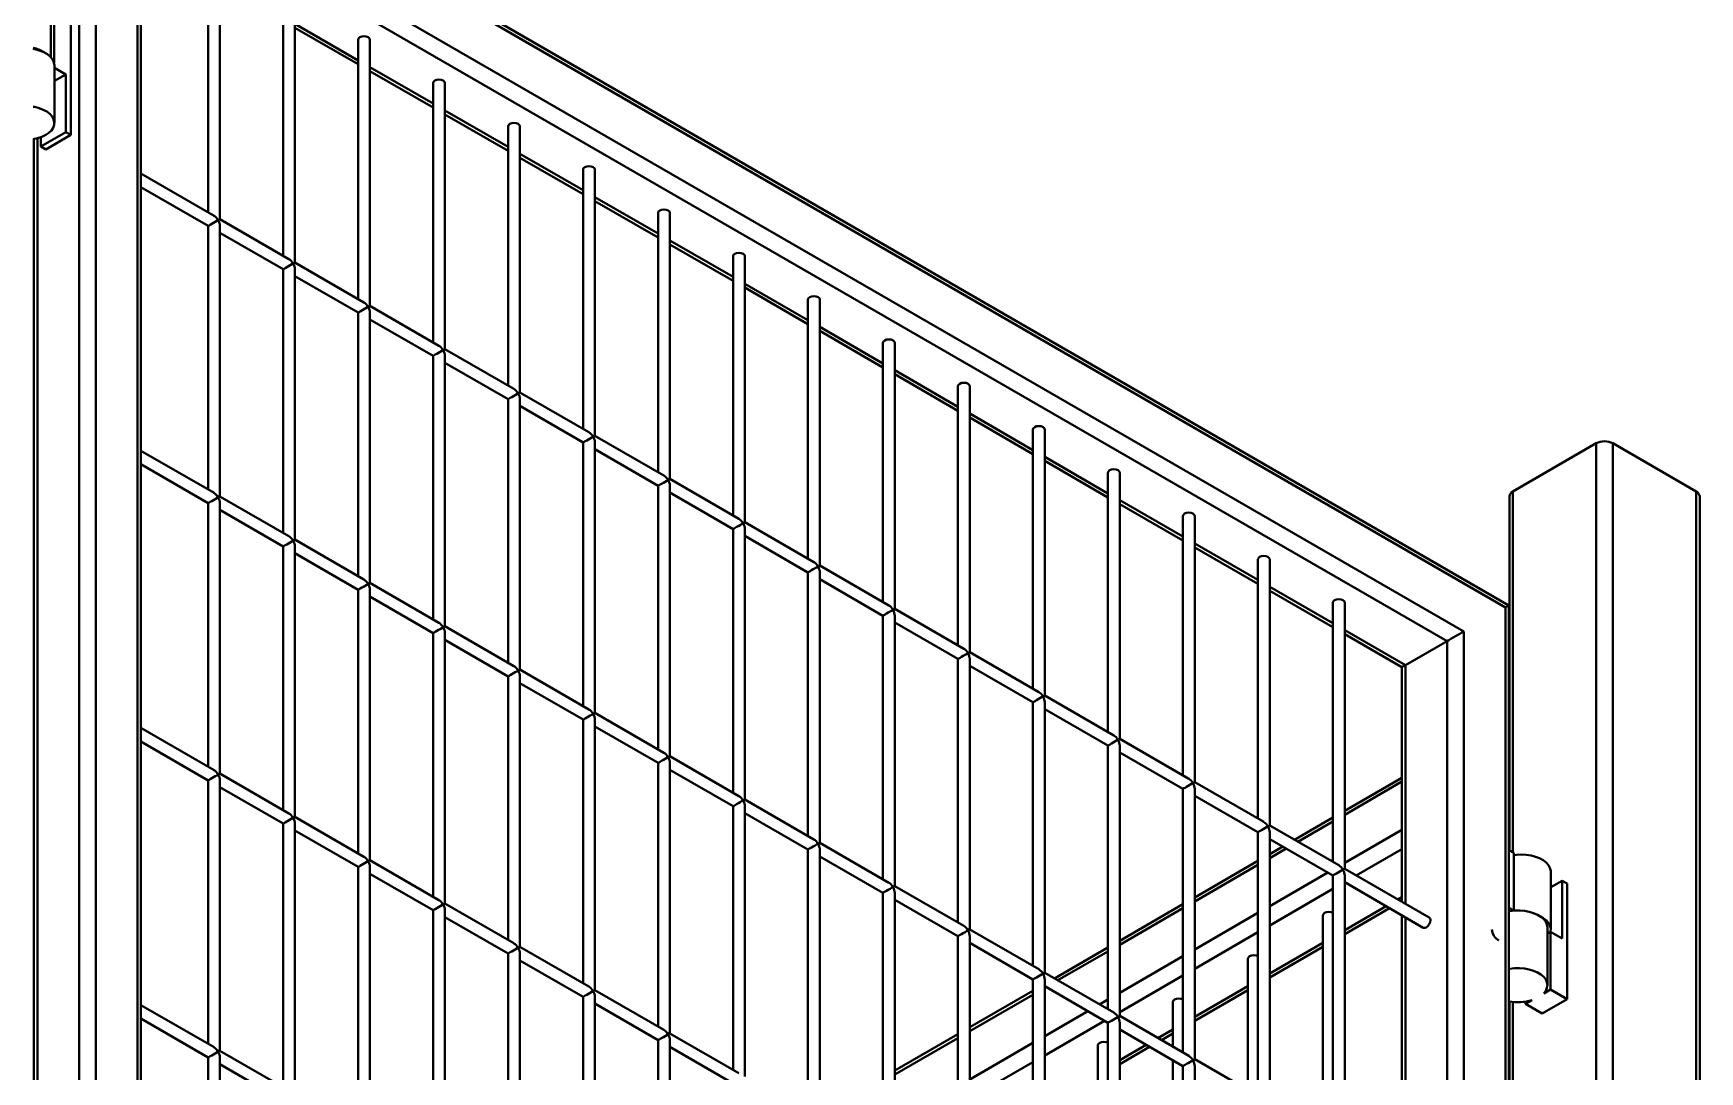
# Model space of a CAD drawing. Header units: millimetres. Extents: x 0 to 297, y 0 to 210.
# Drawn here: x 234.02 to 241.09, y 102.87 to 107.28 of the extents above; entities that cross this region are included whole.
import ezdxf

# ---------------------------------------------------------------- set-up
doc = ezdxf.new("R2010")
doc.units = ezdxf.units.MM
doc.layers.add('轮廓实线层', color=7, linetype='Continuous', lineweight=40)

msp = doc.modelspace()

# ---------------------------------------------------------------- linework, layer by layer
at = {"layer": '轮廓实线层', "color": 7, "linetype": 'Continuous', "lineweight": 40}
for p, q in [((234.2171, 93.6401), (234.2171, 108.3379)), ((240.2845, 104.8521), (234.2524, 108.3344)), ((234.2878, 108.297), (234.2878, 93.681)), ((240.2699, 104.8436), (234.2878, 108.297)), ((234.4646, 107.9908), (240.0931, 104.7415)), ((234.4646, 93.783), (234.4646, 107.9908)), ((234.4792, 93.7915), (234.4792, 107.9416)), ((234.7648, 107.6194), (234.7648, 106.5195)), ((234.8148, 106.4906), (234.8148, 107.6194)), ((235.083, 107.4357), (235.083, 106.3358)), ((235.133, 106.307), (235.133, 107.4357)), ((234.0981, 107.177), (234.0981, 107.3968)), ((234.111, 107.3784), (234.111, 107.1539)), ((234.1817, 106.8477), (234.1817, 107.3376)), ((235.133, 107.3023), (235.4012, 107.1475)), ((235.4012, 107.252), (235.4012, 106.1521)), ((235.4512, 106.1233), (235.4512, 107.252)), ((234.1123, 106.8987), (234.1123, 107.1437)), ((234.1123, 107.1327), (234.1605, 107.1049)), ((234.1123, 107.077), (234.1605, 107.1049)), ((234.1605, 107.1049), (234.1605, 106.8599)), ((235.4512, 107.1186), (235.7194, 106.9638)), ((235.7194, 107.0683), (235.7194, 105.9684)), ((235.7694, 105.9396), (235.7694, 107.0683)), ((235.7694, 106.9349), (236.0376, 106.7801)), ((234.0544, 106.7987), (234.1605, 106.8599)), ((234.0756, 106.7864), (234.1817, 106.8477)), ((234.1605, 106.8599), (234.1817, 106.8477)), ((236.0376, 106.8846), (236.0376, 105.7847)), ((236.0876, 105.7559), (236.0876, 106.8846)), ((234.0256, 106.83), (234.0256, 95.2142)), ((234.0544, 106.8378), (234.0544, 106.7987)), ((234.0544, 106.7987), (234.0756, 106.7864)), ((236.0876, 106.7512), (236.3558, 106.5964)), ((234.7898, 106.5051), (234.4792, 106.6844)), ((236.3558, 106.7009), (236.3558, 105.6011)), ((236.4058, 105.5722), (236.4058, 106.7009)), ((234.4792, 106.6267), (234.7648, 106.4618)), ((236.4058, 106.5675), (236.674, 106.4127)), ((235.108, 106.3214), (234.8148, 106.4906)), ((236.674, 106.5172), (236.674, 105.4174)), ((236.724, 105.3885), (236.724, 106.5172)), ((234.7648, 106.4618), (234.7648, 105.3437)), ((234.8148, 105.3148), (234.8148, 106.4618)), ((234.8148, 106.4329), (235.083, 106.2781)), ((236.724, 106.3838), (236.9922, 106.229)), ((235.4262, 106.1377), (235.133, 106.307)), ((236.9922, 106.3335), (236.9922, 105.2337)), ((237.0422, 105.2048), (237.0422, 106.3335)), ((235.083, 106.2781), (235.083, 105.16)), ((235.133, 105.1311), (235.133, 106.2781)), ((235.133, 106.2492), (235.4012, 106.0944)), ((237.0422, 106.2001), (237.3104, 106.0453)), ((237.3104, 106.1498), (237.3104, 105.05)), ((237.3604, 105.0211), (237.3604, 106.1498)), ((235.4012, 106.0944), (235.4012, 104.9763)), ((235.7444, 105.954), (235.4512, 106.1233)), ((235.4512, 104.9474), (235.4512, 106.0944)), ((235.4512, 106.0655), (235.7194, 105.9107)), ((237.3604, 106.0164), (237.6286, 105.8616)), ((236.0626, 105.7703), (235.7694, 105.9396)), ((237.6286, 105.9661), (237.6286, 104.8663)), ((237.6786, 104.8374), (237.6786, 105.9661)), ((235.7194, 105.9107), (235.7194, 104.7926)), ((235.7694, 104.7638), (235.7694, 105.9107)), ((235.7694, 105.8818), (236.0376, 105.727)), ((237.6786, 105.8328), (237.9468, 105.6779)), ((236.0376, 105.727), (236.0376, 104.6089)), ((236.3808, 105.5866), (236.0876, 105.7559)), ((236.0876, 104.5801), (236.0876, 105.727)), ((237.9468, 105.7825), (237.9468, 104.6826)), ((237.9968, 104.6537), (237.9968, 105.7825)), ((236.0876, 105.6981), (236.3558, 105.5433)), ((237.9968, 105.6491), (238.265, 105.4942)), ((236.699, 105.4029), (236.4058, 105.5722)), ((238.265, 105.5988), (238.265, 104.4989)), ((238.315, 104.47), (238.315, 105.5988)), ((234.7898, 105.3293), (234.4792, 105.5086)), ((236.3558, 105.5433), (236.3558, 104.4252)), ((236.4058, 104.3964), (236.4058, 105.5433)), ((236.4058, 105.5145), (236.674, 105.3596)), ((240.3017, 105.3357), (240.6553, 105.5398)), ((240.726, 105.5398), (241.0795, 105.3357)), ((234.4792, 105.4508), (234.7648, 105.286)), ((238.315, 105.4654), (238.5832, 105.3105)), ((236.674, 105.3596), (236.674, 104.2415)), ((237.0172, 105.2192), (236.724, 105.3885)), ((236.724, 104.2127), (236.724, 105.3596)), ((238.5832, 105.4151), (238.5832, 104.3152)), ((238.6332, 104.2863), (238.6332, 105.4151)), ((235.108, 105.1456), (234.8148, 105.3148)), ((236.724, 105.3308), (236.9922, 105.1759)), ((240.2871, 105.3152), (240.2871, 103.813)), ((241.0942, 89.2413), (241.0942, 105.3152)), ((234.7648, 105.286), (234.7648, 104.1679)), ((234.8148, 104.139), (234.8148, 105.286)), ((234.8148, 105.2571), (235.083, 105.1023)), ((238.6332, 105.2817), (238.9014, 105.1269)), ((238.9014, 105.2314), (238.9014, 104.1315)), ((238.9514, 104.1027), (238.9514, 105.2314)), ((236.9922, 105.1759), (236.9922, 104.0579)), ((237.3354, 105.0355), (237.0422, 105.2048)), ((237.0422, 104.029), (237.0422, 105.1759)), ((237.0422, 105.1471), (237.3104, 104.9922)), ((235.083, 105.1023), (235.083, 103.9842)), ((235.4262, 104.9619), (235.133, 105.1311)), ((235.133, 103.9553), (235.133, 105.1023)), ((238.9514, 105.098), (239.2196, 104.9432)), ((235.133, 105.0734), (235.4012, 104.9186)), ((237.6536, 104.8519), (237.3604, 105.0211)), ((239.2196, 105.0477), (239.2196, 103.9478)), ((239.2696, 103.919), (239.2696, 105.0477)), ((235.7444, 104.7782), (235.4512, 104.9474)), ((237.3104, 104.9922), (237.3104, 103.8742)), ((237.3604, 103.8453), (237.3604, 104.9922)), ((237.3604, 104.9634), (237.6286, 104.8086)), ((235.4012, 104.9186), (235.4012, 103.8005)), ((235.4512, 103.7716), (235.4512, 104.9186)), ((235.4512, 104.8897), (235.7194, 104.7349)), ((239.2696, 104.9143), (239.5378, 104.7595)), ((239.5378, 104.864), (239.5378, 103.7641)), ((239.5878, 103.7353), (239.5878, 104.864)), ((237.6286, 104.8086), (237.6286, 103.6905)), ((237.9718, 104.6682), (237.6786, 104.8374)), ((237.6786, 103.6616), (237.6786, 104.8086)), ((240.2699, 90.2275), (240.2699, 104.8436)), ((240.2845, 90.1783), (240.2845, 104.8521)), ((235.7194, 104.7349), (235.7194, 103.6168)), ((236.0626, 104.5945), (235.7694, 104.7638)), ((235.7694, 103.5879), (235.7694, 104.7349)), ((237.6786, 104.7797), (237.9468, 104.6249)), ((239.5878, 104.7306), (239.831, 104.5902)), ((240.0931, 104.7415), (240.0931, 90.5337)), ((235.7694, 104.706), (236.0376, 104.5512)), ((238.29, 104.4845), (237.9968, 104.6537)), ((239.8456, 104.5987), (240.0224, 104.7007)), ((237.9468, 104.6249), (237.9468, 103.5068)), ((237.9968, 103.4779), (237.9968, 104.6249)), ((237.9968, 104.596), (238.265, 104.4412)), ((239.831, 104.5902), (239.831, 103.5949)), ((236.0376, 104.5512), (236.0376, 103.4331)), ((236.3808, 104.4108), (236.0876, 104.5801)), ((236.0876, 103.4042), (236.0876, 104.5512)), ((236.0876, 104.5223), (236.3558, 104.3675)), ((238.265, 104.4412), (238.265, 103.3231)), ((238.6082, 104.3008), (238.315, 104.47)), ((238.315, 103.2942), (238.315, 104.4412)), ((236.699, 104.2271), (236.4058, 104.3964)), ((238.315, 104.4123), (238.5832, 104.2575)), ((234.7898, 104.1534), (234.4792, 104.3328)), ((236.3558, 104.3675), (236.3558, 103.2494)), ((236.4058, 103.2206), (236.4058, 104.3675)), ((236.4058, 104.3386), (236.674, 104.1838)), ((234.4792, 104.275), (234.7648, 104.1101)), ((238.5832, 104.2575), (238.5832, 103.1394)), ((238.9264, 104.1171), (238.6332, 104.2863)), ((238.6332, 103.1105), (238.6332, 104.2575)), ((238.6332, 104.2286), (238.9014, 104.0738)), ((236.674, 104.1838), (236.674, 103.0657)), ((237.0172, 104.0434), (236.724, 104.2127)), ((236.724, 103.0369), (236.724, 104.1838)), ((234.7648, 104.1101), (234.7648, 102.9921)), ((235.108, 103.9698), (234.8148, 104.139)), ((234.8148, 102.9632), (234.8148, 104.1101)), ((236.724, 104.1549), (236.9922, 104.0001)), ((239.2446, 103.9334), (238.9514, 104.1027)), ((239.831, 104.1214), (239.5878, 103.981)), ((234.8148, 104.0813), (235.083, 103.9265)), ((237.3354, 103.8597), (237.0422, 104.029)), ((238.9014, 104.0738), (238.9014, 102.9557)), ((238.9514, 102.9268), (238.9514, 104.0738)), ((238.9514, 104.0449), (239.2196, 103.8901)), ((235.4262, 103.7861), (235.133, 103.9553)), ((236.9922, 104.0001), (236.9922, 102.882)), ((237.0422, 102.8532), (237.0422, 104.0001)), ((237.0422, 103.9713), (237.3104, 103.8164)), ((239.5378, 103.9521), (239.375, 103.8581)), ((235.083, 103.9265), (235.083, 102.8084)), ((235.133, 102.7795), (235.133, 103.9265)), ((235.133, 103.8976), (235.4012, 103.7428)), ((239.2196, 103.8901), (239.2196, 102.772)), ((239.5628, 103.7497), (239.2696, 103.919)), ((239.2696, 102.7431), (239.2696, 103.8901)), ((237.3104, 103.8164), (237.3104, 102.6983)), ((237.6536, 103.676), (237.3604, 103.8453)), ((237.3604, 102.6695), (237.3604, 103.8164)), ((239.2696, 103.8612), (239.5378, 103.7064)), ((239.325, 103.8293), (239.2696, 103.7973)), ((240.2845, 103.8145), (240.3053, 103.8026)), ((235.4012, 103.7428), (235.4012, 102.6247)), ((235.7444, 103.6024), (235.4512, 103.7716)), ((235.4512, 102.5958), (235.4512, 103.7428)), ((237.3604, 103.7876), (237.6286, 103.6327)), ((239.2196, 103.7684), (238.9514, 103.6136)), ((239.9465, 103.5282), (239.5878, 103.7353)), ((240.3053, 103.8026), (240.3053, 103.5576)), ((235.4512, 103.7139), (235.7194, 103.5591)), ((239.5378, 103.7064), (239.5378, 102.5883)), ((239.5878, 102.5595), (239.5878, 103.7064)), ((239.5878, 103.6775), (239.9215, 103.4849)), ((240.4621, 103.478), (240.4621, 103.723)), ((240.4621, 103.6563), (240.5103, 103.6842)), ((240.5103, 103.4392), (240.5103, 103.6842)), ((240.5103, 103.6842), (240.5315, 103.6719)), ((240.5315, 103.6719), (240.5315, 103.182)), ((237.6286, 103.6327), (237.6286, 102.5147)), ((237.9718, 103.4923), (237.6786, 103.6616)), ((237.6786, 102.4858), (237.6786, 103.6327)), ((237.6786, 103.6039), (237.9468, 103.449)), ((239.8286, 103.5963), (239.831, 103.5977)), ((235.7194, 103.5591), (235.7194, 102.441)), ((236.0626, 103.4187), (235.7694, 103.5879)), ((235.7694, 102.4121), (235.7694, 103.5591)), ((235.7694, 103.5302), (236.0376, 103.3754)), ((238.9014, 103.5848), (238.6332, 103.4299)), ((239.4954, 103.5373), (239.4954, 102.6128)), ((239.5878, 103.4573), (239.7785, 103.5674)), ((239.831, 103.5371), (239.831, 102.4191)), ((240.3053, 103.5576), (240.2845, 103.5695)), ((238.29, 103.3087), (237.9968, 103.4779)), ((240.4479, 103.2412), (240.4479, 103.4862)), ((240.4479, 103.4603), (240.4608, 103.4678)), ((240.4608, 103.2228), (240.4608, 103.4678)), ((240.4608, 103.4678), (240.5103, 103.4392)), ((236.3808, 103.235), (236.0876, 103.4042)), ((237.9468, 103.449), (237.9468, 102.331)), ((237.9968, 102.3021), (237.9968, 103.449)), ((237.9968, 103.4202), (238.265, 103.2654)), ((238.5832, 103.4011), (238.3566, 103.2702)), ((239.2696, 103.2736), (239.4954, 103.4039)), ((236.0376, 103.3754), (236.0376, 102.2573)), ((236.0876, 102.2284), (236.0876, 103.3754)), ((236.0876, 103.3465), (236.3558, 103.1917)), ((239.1772, 103.3536), (239.1772, 102.7965)), ((238.265, 103.2654), (238.265, 102.1473)), ((238.6082, 103.125), (238.315, 103.2942)), ((238.315, 102.1184), (238.315, 103.2654)), ((236.3558, 103.1917), (236.3558, 102.0736)), ((236.699, 103.0513), (236.4058, 103.2206)), ((236.4058, 102.0447), (236.4058, 103.1917)), ((238.265, 103.2174), (237.9968, 103.0625)), ((238.315, 103.2365), (238.5832, 103.0817)), ((238.859, 103.1699), (238.859, 102.9802)), ((238.9514, 103.0899), (239.1772, 103.2202)), ((240.2871, 103.1721), (240.2871, 91.5649)), ((240.3548, 103.1616), (240.383, 103.1779)), ((240.3548, 103.1616), (240.3548, 103.1714)), ((240.4255, 103.1208), (240.5315, 103.182)), ((240.4325, 103.2065), (240.4608, 103.2228)), ((240.5315, 103.182), (240.4608, 103.2228)), ((234.7898, 102.9776), (234.4792, 103.1569)), ((234.4792, 103.0992), (234.7648, 102.9343)), ((236.4058, 103.1628), (236.674, 103.008)), ((238.9264, 102.9413), (238.6332, 103.1105)), ((240.2871, 103.1359), (240.2845, 103.1353)), ((240.2845, 103.1303), (240.2871, 103.1307)), ((240.4255, 103.1208), (240.3548, 103.1616)), ((237.0172, 102.8676), (236.724, 103.0369)), ((237.9468, 103.0337), (237.6786, 102.8789)), ((238.5832, 103.0817), (238.5832, 101.9636)), ((238.6332, 101.9347), (238.6332, 103.0817)), ((238.6332, 103.0528), (238.9014, 102.898)), ((238.8102, 103.0084), (238.859, 103.0366)), ((235.108, 102.7939), (234.8148, 102.9632)), ((236.674, 103.008), (236.674, 101.8899)), ((236.724, 101.861), (236.724, 103.008)), ((236.724, 102.9791), (236.9922, 102.8243)), ((238.5408, 102.9863), (238.5408, 101.9881)), ((238.6332, 102.9062), (238.7601, 102.9795)), ((234.7648, 102.9343), (234.7648, 101.8162)), ((234.8148, 101.7874), (234.8148, 102.9343)), ((234.8148, 102.9055), (235.083, 102.7506)), ((238.859, 102.9225), (238.859, 102.0412)), ((238.9014, 102.898), (238.9014, 101.7799)), ((239.2446, 102.7576), (238.9514, 102.9268)), ((238.9514, 101.751), (238.9514, 102.898)), ((240.2845, 102.8853), (240.2871, 102.8858))]:
    msp.add_line(p, q, dxfattribs=at)
at = {"layer": '轮廓实线层', "color": 8, "linetype": 'Continuous', "lineweight": 40}
for p, q in [((240.0224, 104.7007), (234.4792, 107.9007)), ((235.133, 107.3192), (235.4012, 107.1644)), ((235.4512, 107.1355), (235.7194, 106.9807)), ((235.7694, 106.9518), (236.0376, 106.797)), ((234.0403, 106.8334), (234.0403, 95.2095)), ((236.0876, 106.7681), (236.3558, 106.6133)), ((236.4058, 106.5844), (236.674, 106.4296)), ((236.724, 106.4007), (236.9922, 106.2459)), ((237.0422, 106.217), (237.3104, 106.0622)), ((237.3604, 106.0334), (237.6286, 105.8785)), ((237.6786, 105.8497), (237.9468, 105.6948)), ((237.9968, 105.666), (238.265, 105.5111)), ((240.6553, 89.4539), (240.6553, 105.5398)), ((240.726, 105.5398), (240.726, 89.4539)), ((238.315, 105.4823), (238.5832, 105.3275)), ((238.6332, 105.2986), (238.9014, 105.1438)), ((240.3017, 105.3357), (240.3017, 103.8046)), ((241.0795, 89.2498), (241.0795, 105.3357)), ((238.9514, 105.1149), (239.2196, 104.9601)), ((239.2696, 104.9312), (239.5378, 104.7764)), ((239.5878, 104.7475), (239.8456, 104.5987)), ((240.0224, 90.5915), (240.0224, 104.7007)), ((239.8456, 104.5987), (239.8456, 103.5864)), ((239.831, 104.1045), (239.5878, 103.9641)), ((239.5378, 103.9352), (239.3896, 103.8497)), ((239.5878, 103.76), (239.831, 103.9003)), ((239.3396, 103.8208), (239.2696, 103.7804)), ((239.831, 103.8187), (239.6371, 103.7068)), ((239.2196, 103.7515), (238.9514, 103.5967)), ((239.2696, 103.5763), (239.5164, 103.7187)), ((239.5378, 103.6494), (239.2696, 103.4946)), ((239.8139, 103.6047), (239.831, 103.6146)), ((238.9014, 103.5678), (238.6332, 103.413)), ((238.9514, 103.3926), (239.2196, 103.5474)), ((239.5878, 103.4742), (239.7639, 103.5759)), ((239.8456, 103.5287), (239.8456, 102.4106)), ((239.2196, 103.4658), (238.9514, 103.3109)), ((238.5832, 103.3842), (238.3712, 103.2618)), ((239.2696, 103.2905), (239.4954, 103.4208)), ((238.6332, 103.2089), (238.9014, 103.3637)), ((238.9014, 103.2821), (238.6332, 103.1272)), ((238.265, 103.2005), (237.9968, 103.0456)), ((238.3212, 103.2329), (238.315, 103.2293)), ((238.548, 103.1597), (238.5832, 103.18)), ((238.9514, 103.1068), (239.1772, 103.2372)), ((240.3017, 103.1701), (240.3017, 91.5565)), ((238.315, 103.0252), (238.498, 103.1308)), ((238.5687, 103.09), (238.315, 102.9435)), ((238.7955, 103.0168), (238.859, 103.0535)), ((237.9468, 103.0168), (237.6786, 102.8619)), ((237.9968, 102.8415), (238.265, 102.9963)), ((238.6332, 102.9231), (238.7455, 102.988)), ((238.265, 102.9147), (237.9968, 102.7598))]:
    msp.add_line(p, q, dxfattribs=at)
at = {"layer": '轮廓实线层', "color": 7, "linetype": 'Continuous', "lineweight": 40, "flags": 128}
for points in [[(234.0231, 107.2128), (234.0288, 107.2117), (234.048, 107.2067), (234.0654, 107.2), (234.0806, 107.1917), (234.0932, 107.182), (234.1028, 107.1712), (234.1092, 107.1596), (234.1121, 107.1476), (234.1123, 107.1437)], [(235.4085, 107.2622), (235.4031, 107.2575), (235.4012, 107.252)], [(235.4512, 107.252), (235.4493, 107.2575), (235.4439, 107.2622), (235.4358, 107.2653), (235.4262, 107.2664), (235.4166, 107.2653), (235.4085, 107.2622)], [(235.7267, 107.0785), (235.7213, 107.0738), (235.7194, 107.0683)], [(235.7694, 107.0683), (235.7675, 107.0738), (235.7621, 107.0785), (235.754, 107.0816), (235.7444, 107.0827), (235.7348, 107.0816), (235.7267, 107.0785)], [(234.0231, 106.9678), (234.0288, 106.9668), (234.048, 106.9618), (234.0654, 106.955), (234.0806, 106.9467), (234.0932, 106.937), (234.1028, 106.9262), (234.1092, 106.9147), (234.1121, 106.9027), (234.1115, 106.8906), (234.1074, 106.8787), (234.0999, 106.8674), (234.0892, 106.8569), (234.0756, 106.8477), (234.0596, 106.8399), (234.0415, 106.8337), (234.0231, 106.8296)], [(236.0449, 106.8948), (236.0395, 106.8901), (236.0376, 106.8846)], [(236.0876, 106.8846), (236.0857, 106.8901), (236.0803, 106.8948), (236.0722, 106.8979), (236.0626, 106.899), (236.053, 106.8979), (236.0449, 106.8948)], [(236.3631, 106.7111), (236.3577, 106.7064), (236.3558, 106.7009)], [(236.4058, 106.7009), (236.4039, 106.7064), (236.3985, 106.7111), (236.3904, 106.7142), (236.3808, 106.7153), (236.3712, 106.7142), (236.3631, 106.7111)], [(236.6813, 106.5274), (236.6759, 106.5227), (236.674, 106.5172)], [(236.724, 106.5172), (236.7221, 106.5227), (236.7167, 106.5274), (236.7086, 106.5306), (236.699, 106.5317), (236.6894, 106.5306), (236.6813, 106.5274)], [(236.9995, 106.3437), (236.9941, 106.3391), (236.9922, 106.3335)], [(237.0422, 106.3335), (237.0403, 106.3391), (237.0349, 106.3437), (237.0268, 106.3469), (237.0172, 106.348), (237.0076, 106.3469), (236.9995, 106.3437)], [(237.3177, 106.16), (237.3123, 106.1554), (237.3104, 106.1498)], [(237.3604, 106.1498), (237.3585, 106.1554), (237.3531, 106.16), (237.345, 106.1632), (237.3354, 106.1643), (237.3258, 106.1632), (237.3177, 106.16)], [(237.6359, 105.9764), (237.6305, 105.9717), (237.6286, 105.9661)], [(237.6786, 105.9661), (237.6767, 105.9717), (237.6713, 105.9764), (237.6632, 105.9795), (237.6536, 105.9806), (237.644, 105.9795), (237.6359, 105.9764)], [(237.9541, 105.7927), (237.9487, 105.788), (237.9468, 105.7825)], [(237.9968, 105.7825), (237.9949, 105.788), (237.9895, 105.7927), (237.9814, 105.7958), (237.9718, 105.7969), (237.9622, 105.7958), (237.9541, 105.7927)], [(238.2723, 105.609), (238.2669, 105.6043), (238.265, 105.5988)], [(238.315, 105.5988), (238.3131, 105.6043), (238.3077, 105.609), (238.2996, 105.6121), (238.29, 105.6132), (238.2804, 105.6121), (238.2723, 105.609)], [(238.5905, 105.4253), (238.5851, 105.4206), (238.5832, 105.4151)], [(238.6332, 105.4151), (238.6313, 105.4206), (238.6259, 105.4253), (238.6178, 105.4284), (238.6082, 105.4295), (238.5986, 105.4284), (238.5905, 105.4253)], [(238.9087, 105.2416), (238.9033, 105.2369), (238.9014, 105.2314)], [(238.9514, 105.2314), (238.9495, 105.2369), (238.9441, 105.2416), (238.936, 105.2447), (238.9264, 105.2458), (238.9168, 105.2447), (238.9087, 105.2416)], [(239.2269, 105.0579), (239.2215, 105.0532), (239.2196, 105.0477)], [(239.2696, 105.0477), (239.2677, 105.0532), (239.2623, 105.0579), (239.2542, 105.061), (239.2446, 105.0621), (239.235, 105.061), (239.2269, 105.0579)], [(239.5451, 104.8742), (239.5397, 104.8695), (239.5378, 104.864)], [(239.5878, 104.864), (239.5859, 104.8695), (239.5805, 104.8742), (239.5724, 104.8773), (239.5628, 104.8784), (239.5532, 104.8773), (239.5451, 104.8742)], [(240.3053, 103.7927), (240.3165, 103.7941), (240.3374, 103.7951), (240.3583, 103.7941), (240.3786, 103.791), (240.3978, 103.786), (240.4152, 103.7793), (240.4304, 103.7709), (240.443, 103.7612), (240.4526, 103.7505), (240.459, 103.7389), (240.4619, 103.7269), (240.4621, 103.723)], [(239.538, 103.5475), (239.5299, 103.5507), (239.5204, 103.5518), (239.5108, 103.5507), (239.5027, 103.5475), (239.4973, 103.5429), (239.4954, 103.5373)], [(239.9215, 103.4849), (239.9273, 103.4838), (239.934, 103.4861), (239.9408, 103.4916), (239.9465, 103.4993), (239.9504, 103.5081), (239.9517, 103.5167), (239.9504, 103.5238), (239.9465, 103.5282), (239.9465, 103.5282)], [(240.2845, 103.5548), (240.2883, 103.5555), (240.3088, 103.5579), (240.3298, 103.5582), (240.3506, 103.5565), (240.3706, 103.5529), (240.3893, 103.5473), (240.4061, 103.54), (240.4205, 103.5313), (240.4322, 103.5212), (240.4408, 103.5101), (240.4461, 103.4984), (240.4479, 103.4864), (240.4479, 103.4862)], [(240.4181, 103.5329), (240.4304, 103.526), (240.443, 103.5163), (240.4526, 103.5055), (240.459, 103.494), (240.4619, 103.482), (240.4613, 103.4699), (240.4608, 103.4678)], [(239.2198, 103.3638), (239.2117, 103.367), (239.2022, 103.3681), (239.1926, 103.367), (239.1845, 103.3638), (239.1791, 103.3592), (239.1772, 103.3536)], [(240.2845, 103.3099), (240.2883, 103.3105), (240.3088, 103.3129), (240.3298, 103.3132), (240.3506, 103.3116), (240.3706, 103.3079), (240.3893, 103.3024), (240.4061, 103.2951), (240.4205, 103.2863), (240.4322, 103.2762), (240.4408, 103.2652), (240.4461, 103.2535), (240.4479, 103.2414), (240.4462, 103.2293), (240.441, 103.2176), (240.4325, 103.2065)], [(238.9016, 103.1802), (238.8935, 103.1833), (238.884, 103.1844), (238.8744, 103.1833), (238.8663, 103.1802), (238.8609, 103.1755), (238.859, 103.1699)], [(238.5835, 102.9965), (238.5753, 102.9996), (238.5658, 103.0007), (238.5562, 102.9996), (238.5481, 102.9965), (238.5427, 102.9918), (238.5408, 102.9863)]]:
    msp.add_lwpolyline(points, dxfattribs=at)
at = {"layer": '轮廓实线层', "color": 7, "linetype": 'Continuous', "lineweight": 40}
for centre, radius, start, end in [((233.9903, 107.0789), 0.1428, 56.89677, 76.70873), ((240.6906, 105.4715), 0.0769, 62.61437, 117.38637), ((240.3121, 105.3127), 0.0251, 114.37987, 174.30422), ((241.0691, 105.3127), 0.0252, 5.69903, 65.60713), ((240.271, 103.4827), 0.0591, 184.53572, 240.50219), ((240.3227, 103.3767), 0.2077, 259.40225, 286.87618)]:
    msp.add_arc(centre, radius, start, end, dxfattribs=at)
for centre, major_axis, ratio, start_param, end_param in [((234.7898, 106.4762), (-0.0177, 0.0306), 0.577335, 4.712348, 5.497828), ((234.7898, 106.4762), (0.025, 0.0144), 0.00007, 5.497747, 6.283145), ((234.7898, 106.4762), (0.025, 0.0144), 0.00007, 3.141552, 5.497747), ((234.7898, 106.4762), (-0.0177, 0.0306), 0.577335, 3.92695, 4.712348), ((235.108, 106.2925), (0.025, 0.0144), 0.00007, 3.141552, 5.497747), ((235.108, 106.2925), (-0.0177, 0.0306), 0.577335, 4.712348, 5.497828), ((235.108, 106.2925), (0.025, 0.0144), 0.00007, 5.497747, 6.283145), ((235.108, 106.2925), (-0.0177, 0.0306), 0.577335, 3.92695, 4.712348), ((235.4262, 106.1088), (-0.0177, 0.0306), 0.577335, 4.712348, 5.497828), ((235.4262, 106.1088), (0.025, 0.0144), 0.00007, 3.141552, 5.497747), ((235.4262, 106.1088), (0.025, 0.0144), 0.00007, 5.497747, 6.283145), ((235.4262, 106.1088), (-0.0177, 0.0306), 0.577335, 3.92695, 4.712348), ((235.7444, 105.9251), (0.025, 0.0144), 0.00007, 3.141552, 5.497747), ((235.7444, 105.9251), (-0.0177, 0.0306), 0.577335, 4.712348, 5.497828), ((235.7444, 105.9251), (0.025, 0.0144), 0.00007, 5.497747, 6.283145), ((235.7444, 105.9251), (-0.0177, 0.0306), 0.577335, 3.92695, 4.712348), ((236.0626, 105.7414), (0.025, 0.0144), 0.00007, 3.141552, 5.497747), ((236.0626, 105.7414), (-0.0177, 0.0306), 0.577335, 4.712348, 5.497828), ((236.0626, 105.7414), (0.025, 0.0144), 0.00007, 5.497747, 6.283145), ((236.0626, 105.7414), (-0.0177, 0.0306), 0.577335, 3.92695, 4.712348), ((236.3808, 105.5578), (-0.0177, 0.0306), 0.577335, 4.712348, 5.497828), ((236.3808, 105.5578), (0.025, 0.0144), 0.00007, 5.497747, 6.283145), ((236.3808, 105.5578), (0.025, 0.0144), 0.00007, 3.141552, 5.497747), ((236.3808, 105.5578), (-0.0177, 0.0306), 0.577335, 3.92695, 4.712348), ((236.699, 105.3741), (0.025, 0.0144), 0.00007, 3.141552, 5.497747), ((236.699, 105.3741), (-0.0177, 0.0306), 0.577335, 4.712348, 5.497828), ((236.699, 105.3741), (0.025, 0.0144), 0.00007, 5.497747, 6.283145), ((236.699, 105.3741), (-0.0177, 0.0306), 0.577335, 3.92695, 4.712348), ((234.7898, 105.3004), (0.025, 0.0144), 0.00007, 3.141552, 5.497747), ((234.7898, 105.3004), (-0.0177, 0.0306), 0.577335, 4.712348, 5.497828), ((234.7898, 105.3004), (0.025, 0.0144), 0.00007, 5.497747, 6.283145), ((234.7898, 105.3004), (-0.0177, 0.0306), 0.577335, 3.92695, 4.712348), ((237.0172, 105.1904), (-0.0177, 0.0306), 0.577335, 4.712348, 5.497828), ((237.0172, 105.1904), (0.025, 0.0144), 0.00007, 3.141552, 5.497747), ((237.0172, 105.1904), (0.025, 0.0144), 0.00007, 5.497747, 6.283145), ((237.0172, 105.1904), (-0.0177, 0.0306), 0.577335, 3.92695, 4.712348), ((235.108, 105.1167), (0.025, 0.0144), 0.00007, 3.141552, 5.497747), ((235.108, 105.1167), (-0.0177, 0.0306), 0.577335, 4.712348, 5.497828), ((235.108, 105.1167), (0.025, 0.0144), 0.00007, 5.497747, 6.283145), ((235.108, 105.1167), (-0.0177, 0.0306), 0.577335, 3.92695, 4.712348), ((237.3354, 105.0067), (0.025, 0.0144), 0.00007, 3.141552, 5.497747), ((237.3354, 105.0067), (-0.0177, 0.0306), 0.577335, 4.712348, 5.497828), ((237.3354, 105.0067), (0.025, 0.0144), 0.00007, 5.497747, 6.283145), ((237.3354, 105.0067), (-0.0177, 0.0306), 0.577335, 3.92695, 4.712348), ((235.4262, 104.933), (0.025, 0.0144), 0.00007, 3.141552, 5.497747), ((235.4262, 104.933), (-0.0177, 0.0306), 0.577335, 4.712348, 5.497828), ((235.4262, 104.933), (0.025, 0.0144), 0.00007, 5.497747, 6.283145), ((235.4262, 104.933), (-0.0177, 0.0306), 0.577335, 3.92695, 4.712348), ((237.6536, 104.823), (0.025, 0.0144), 0.00007, 3.141552, 5.497747), ((237.6536, 104.823), (-0.0177, 0.0306), 0.577335, 4.712348, 5.497828), ((237.6536, 104.823), (0.025, 0.0144), 0.00007, 5.497747, 6.283145), ((237.6536, 104.823), (-0.0177, 0.0306), 0.577335, 3.92695, 4.712348), ((240.2345, 104.8232), (0.05, 0.0289), 0.00007, 5.497747, 6.283145), ((235.7444, 104.7493), (0.025, 0.0144), 0.00007, 3.141552, 5.497747), ((235.7444, 104.7493), (-0.0177, 0.0306), 0.577335, 4.712348, 5.497828), ((235.7444, 104.7493), (0.025, 0.0144), 0.00007, 5.497747, 6.283145), ((235.7444, 104.7493), (-0.0177, 0.0306), 0.577335, 3.92695, 4.712348), ((240.0578, 104.7211), (0.05, 0.0289), 0.00007, 3.92695, 5.497747), ((237.9718, 104.6393), (-0.0177, 0.0306), 0.577335, 4.712348, 5.497828), ((237.9718, 104.6393), (0.025, 0.0144), 0.00007, 5.497747, 6.283145), ((236.0626, 104.5656), (-0.0177, 0.0306), 0.577335, 4.712348, 5.497828), ((237.9718, 104.6393), (0.025, 0.0144), 0.00007, 3.141552, 5.497747), ((237.9718, 104.6393), (-0.0177, 0.0306), 0.577335, 3.92695, 4.712348), ((239.881, 104.6191), (0.05, 0.0289), 0.00007, 3.141552, 3.92695), ((236.0626, 104.5656), (0.025, 0.0144), 0.00007, 3.141552, 5.497747), ((236.0626, 104.5656), (0.025, 0.0144), 0.00007, 5.497747, 6.283145), ((236.0626, 104.5656), (-0.0177, 0.0306), 0.577335, 3.92695, 4.712348), ((238.29, 104.4556), (0.025, 0.0144), 0.00007, 3.141552, 5.497747), ((238.29, 104.4556), (-0.0177, 0.0306), 0.577335, 4.712348, 5.497828), ((238.29, 104.4556), (0.025, 0.0144), 0.00007, 5.497747, 6.283145), ((238.29, 104.4556), (-0.0177, 0.0306), 0.577335, 3.92695, 4.712348), ((236.3808, 104.3819), (0.025, 0.0144), 0.00007, 3.141552, 5.497747), ((236.3808, 104.3819), (-0.0177, 0.0306), 0.577335, 4.712348, 5.497828), ((236.3808, 104.3819), (0.025, 0.0144), 0.00007, 5.497747, 6.283145), ((236.3808, 104.3819), (-0.0177, 0.0306), 0.577335, 3.92695, 4.712348), ((238.6082, 104.2719), (-0.0177, 0.0306), 0.577335, 4.712348, 5.497828), ((238.6082, 104.2719), (0.025, 0.0144), 0.00007, 3.141552, 5.497747), ((238.6082, 104.2719), (0.025, 0.0144), 0.00007, 5.497747, 6.283145), ((238.6082, 104.2719), (-0.0177, 0.0306), 0.577335, 3.92695, 4.712348), ((236.699, 104.1982), (0.025, 0.0144), 0.00007, 3.141552, 5.497747), ((236.699, 104.1982), (-0.0177, 0.0306), 0.577335, 4.712348, 5.497828), ((236.699, 104.1982), (0.025, 0.0144), 0.00007, 5.497747, 6.283145), ((236.699, 104.1982), (-0.0177, 0.0306), 0.577335, 3.92695, 4.712348), ((234.7898, 104.1246), (0.025, 0.0144), 0.00007, 3.141552, 5.497747), ((234.7898, 104.1246), (-0.0177, 0.0306), 0.577335, 4.712348, 5.497828), ((234.7898, 104.1246), (0.025, 0.0144), 0.00007, 5.497747, 6.283145), ((234.7898, 104.1246), (-0.0177, 0.0306), 0.577335, 3.92695, 4.712348), ((238.9264, 104.0882), (0.025, 0.0144), 0.00007, 3.141552, 5.497747), ((238.9264, 104.0882), (-0.0177, 0.0306), 0.577335, 4.712348, 5.497828), ((238.9264, 104.0882), (0.025, 0.0144), 0.00007, 5.497747, 6.283145), ((238.9264, 104.0882), (-0.0177, 0.0306), 0.577335, 3.92695, 4.712348), ((237.0172, 104.0146), (0.025, 0.0144), 0.00007, 3.141552, 5.497747), ((237.0172, 104.0146), (-0.0177, 0.0306), 0.577335, 4.712348, 5.497828), ((237.0172, 104.0146), (0.025, 0.0144), 0.00007, 5.497747, 6.283145), ((237.0172, 104.0146), (-0.0177, 0.0306), 0.577335, 3.92695, 4.712348), ((235.108, 103.9409), (0.025, 0.0144), 0.00007, 3.141552, 5.497747), ((235.108, 103.9409), (-0.0177, 0.0306), 0.577335, 4.712348, 5.497828), ((235.108, 103.9409), (0.025, 0.0144), 0.00007, 5.497747, 6.283145), ((235.108, 103.9409), (-0.0177, 0.0306), 0.577335, 3.92695, 4.712348), ((239.2446, 103.9045), (0.025, 0.0144), 0.00007, 3.141552, 5.497747), ((239.2446, 103.9045), (-0.0177, 0.0306), 0.577335, 4.712348, 5.497828), ((239.2446, 103.9045), (0.025, 0.0144), 0.00007, 5.497746, 6.283145), ((239.2446, 103.9045), (-0.0177, 0.0306), 0.577335, 3.92695, 4.712348), ((237.3354, 103.8309), (0.025, 0.0144), 0.00007, 3.141552, 5.497747), ((237.3354, 103.8309), (-0.0177, 0.0306), 0.577335, 4.712348, 5.497828), ((237.3354, 103.8309), (0.025, 0.0144), 0.00007, 5.497747, 6.283145), ((237.3354, 103.8309), (-0.0177, 0.0306), 0.577335, 3.92695, 4.712348), ((235.4262, 103.7572), (0.025, 0.0144), 0.00007, 3.141552, 5.497747), ((235.4262, 103.7572), (-0.0177, 0.0306), 0.577335, 4.712348, 5.497828), ((235.4262, 103.7572), (0.025, 0.0144), 0.00007, 5.497747, 6.283145), ((235.4262, 103.7572), (-0.0177, 0.0306), 0.577335, 3.92695, 4.712348), ((239.5628, 103.7208), (-0.0177, 0.0306), 0.577335, 4.712348, 5.497828), ((239.5628, 103.7208), (0.025, 0.0144), 0.00007, 5.497747, 6.283145), ((237.6536, 103.6472), (-0.0177, 0.0306), 0.577335, 4.712348, 5.497828), ((239.5628, 103.7208), (0.025, 0.0144), 0.00007, 3.141552, 5.497747), ((239.5628, 103.7208), (-0.0177, 0.0306), 0.577335, 3.92695, 4.712348), ((235.7444, 103.5735), (-0.0177, 0.0306), 0.577335, 4.712348, 5.497828), ((237.6536, 103.6472), (0.025, 0.0144), 0.00007, 3.141552, 5.497747), ((237.6536, 103.6472), (0.025, 0.0144), 0.00007, 5.497747, 6.283145), ((237.6536, 103.6472), (-0.0177, 0.0306), 0.577335, 3.92695, 4.712348), ((235.7444, 103.5735), (0.025, 0.0144), 0.00007, 3.141552, 5.497747), ((235.7444, 103.5735), (0.025, 0.0144), 0.00007, 5.497747, 6.283145), ((235.7444, 103.5735), (-0.0177, 0.0306), 0.577335, 3.92695, 4.712348), ((237.9718, 103.4635), (0.025, 0.0144), 0.00007, 3.141552, 5.497747), ((237.9718, 103.4635), (-0.0177, 0.0306), 0.577335, 4.712348, 5.497828), ((237.9718, 103.4635), (0.025, 0.0144), 0.00007, 5.497747, 6.283145), ((237.9718, 103.4635), (-0.0177, 0.0306), 0.577335, 3.92695, 4.712348), ((236.0626, 103.3898), (0.025, 0.0144), 0.00007, 3.141552, 5.497747), ((236.0626, 103.3898), (-0.0177, 0.0306), 0.577335, 4.712348, 5.497828), ((236.0626, 103.3898), (0.025, 0.0144), 0.00007, 5.497747, 6.283145), ((236.0626, 103.3898), (-0.0177, 0.0306), 0.577335, 3.92695, 4.712348), ((238.29, 103.2798), (-0.0177, 0.0306), 0.577335, 4.712348, 5.497828), ((238.29, 103.2798), (0.025, 0.0144), 0.00007, 3.141552, 5.497747), ((238.29, 103.2798), (0.025, 0.0144), 0.00007, 5.497747, 6.283145), ((238.29, 103.2798), (-0.0177, 0.0306), 0.577335, 3.92695, 4.712348), ((236.3808, 103.2061), (0.025, 0.0144), 0.00007, 3.141552, 5.497747), ((236.3808, 103.2061), (-0.0177, 0.0306), 0.577335, 4.712348, 5.497828), ((236.3808, 103.2061), (0.025, 0.0144), 0.00007, 5.497747, 6.283145), ((236.3808, 103.2061), (-0.0177, 0.0306), 0.577335, 3.92695, 4.712348), ((238.6082, 103.0961), (0.025, 0.0144), 0.00007, 3.141552, 5.497747), ((238.6082, 103.0961), (-0.0177, 0.0306), 0.577335, 4.712348, 5.497828), ((238.6082, 103.0961), (0.025, 0.0144), 0.00007, 5.497747, 6.283145), ((238.6082, 103.0961), (-0.0177, 0.0306), 0.577335, 3.92695, 4.712348), ((236.699, 103.0224), (0.025, 0.0144), 0.00007, 3.141552, 5.497747), ((236.699, 103.0224), (-0.0177, 0.0306), 0.577335, 4.712348, 5.497828), ((236.699, 103.0224), (0.025, 0.0144), 0.00007, 5.497747, 6.283145), ((236.699, 103.0224), (-0.0177, 0.0306), 0.577335, 3.92695, 4.712348), ((234.7898, 102.9488), (0.025, 0.0144), 0.00007, 3.141552, 5.497747), ((234.7898, 102.9488), (-0.0177, 0.0306), 0.577335, 4.712348, 5.497828), ((234.7898, 102.9488), (0.025, 0.0144), 0.00007, 5.497747, 6.283145), ((234.7898, 102.9488), (-0.0177, 0.0306), 0.577335, 3.92695, 4.712348), ((238.9264, 102.9124), (0.025, 0.0144), 0.00007, 3.141552, 5.497747), ((238.9264, 102.9124), (-0.0177, 0.0306), 0.577335, 4.712348, 5.497828), ((238.9264, 102.9124), (0.025, 0.0144), 0.00007, 5.497747, 6.283145), ((238.9264, 102.9124), (-0.0177, 0.0306), 0.577335, 3.92695, 4.712348)]:
    msp.add_ellipse(centre, major_axis=major_axis, ratio=ratio, start_param=start_param, end_param=end_param, dxfattribs=at)

doc.saveas('drawing.dxf')
